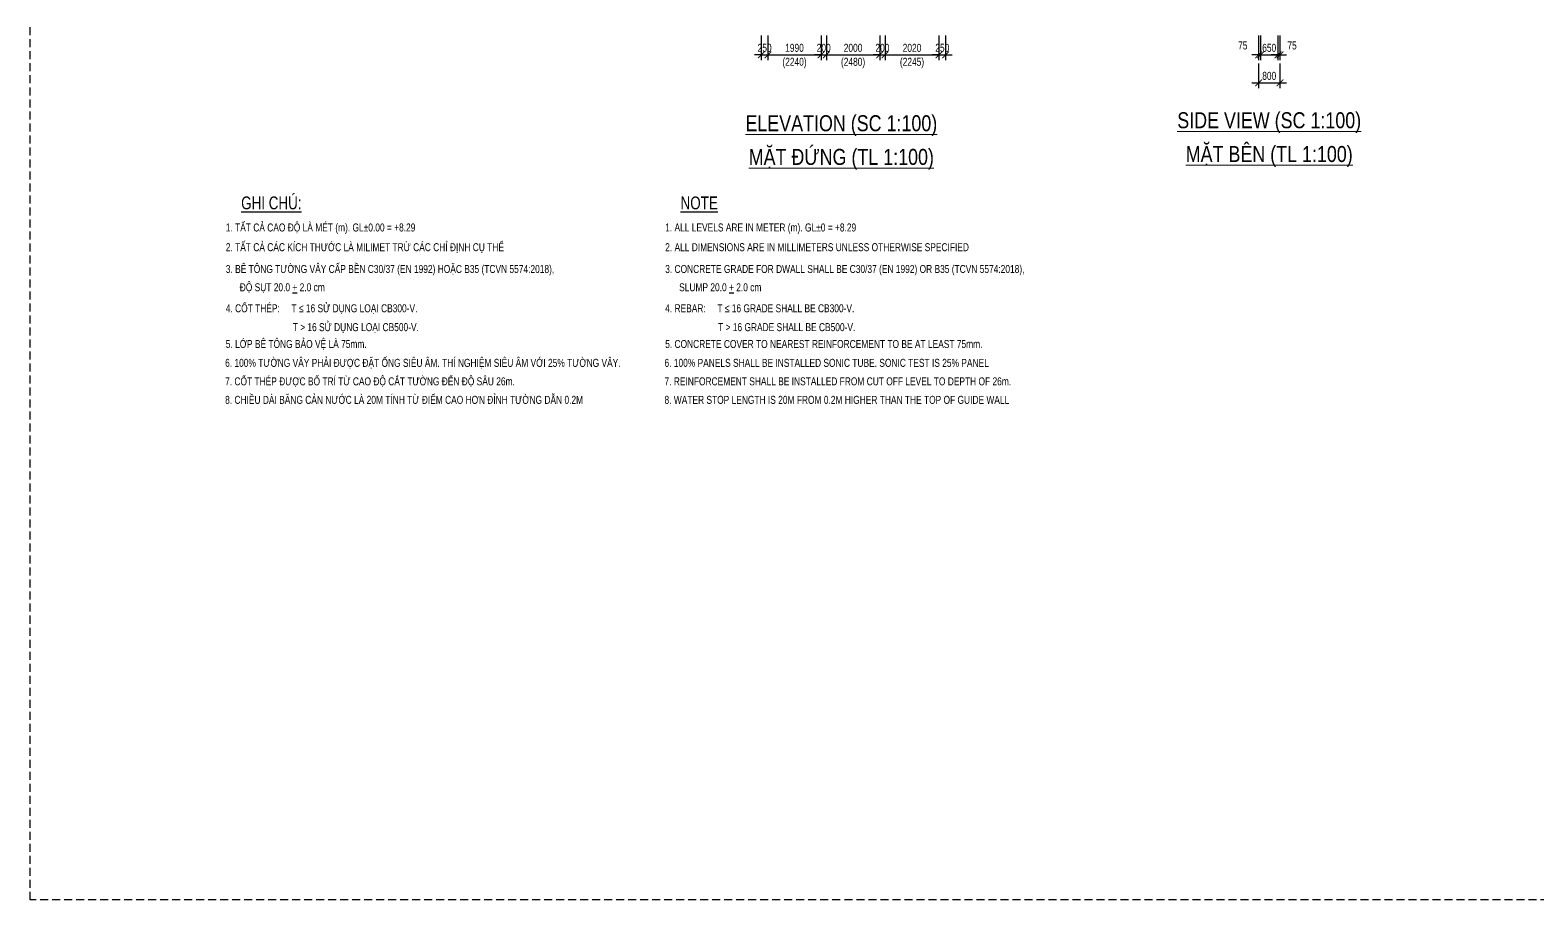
# Model space of a CAD drawing. Header units: millimetres. Extents: x 2611025 to 4139346, y -89870 to 101087.
# Drawn here: x 3123530 to 3180046, y -78018 to -45425 of the extents above; entities that cross this region are included whole.
import ezdxf
from ezdxf.enums import TextEntityAlignment as Align

# ---------------------------------------------------------------- set-up
doc = ezdxf.new("R2010")
doc.units = ezdxf.units.MM
doc.header["$LTSCALE"] = 1200
doc.header["$PDMODE"] = 35
doc.linetypes.add('HIDDEN', pattern=[0.375, 0.25, -0.125])
doc.layers.add('CDC.06.TEXT', color=2, linetype='Continuous')
doc.layers.add('CDC.11.NOTE', color=8, linetype='Continuous')
for name, color, linetype, lineweight in [('K-THUOC', 1, 'Continuous', 18), ('TCHI', 4, 'HIDDEN', 30), ('TEXTVN', 2, 'Continuous', 20)]:
    doc.layers.add(name, color=color, linetype=linetype, lineweight=lineweight)
doc.styles.add('DB_Arial', font='arial.ttf', dxfattribs={"width": 0.8})
doc.styles.add('SMTEXT', font='arial.ttf', dxfattribs={"width": 0.75})
doc.dimstyles.new('BSV1-100', dxfattribs={"dimtxt": 300, "dimasz": 250, "dimexe": 200, "dimexo": 0, "dimgap": 108, "dimtad": 1, "dimdec": 0, "dimdsep": 46, "dimtxsty": 'SMTEXT', "dimblk": 'ARCHTICK', "dimcen": 100, "dimdle": 250, "dimclrd": 256, "dimclre": 256, "dimclrt": 1, "dimadec": 0, "dimazin": 0, "dimtfac": 1, "dimtdec": 0, "dimtix": 1, "dimtmove": 2, "dimatfit": 3, "dimfxl": 720, "dimfxlon": 1, "dimtolj": 1, "dimtzin": 0, "dimarcsym": 0})

# ---------------------------------------------------------------- blocks, each defined once
blk = doc.blocks.new('_ArchTick')
at = {"color": 0, "linetype": 'ByBlock', "const_width": 0.15}
blk.add_lwpolyline([(-0.5, -0.5), (0.5, 0.5)], dxfattribs=at)
blk = doc.blocks.new('*D634')
at = {"layer": 'Defpoints', "color": 0, "transparency": 16777216}
for p in [(3169577, -45900), (3170377, -45900), (3170377, -47400)]:
    blk.add_point(p, dxfattribs=at)
at = {"layer": 'K-THUOC', "lineweight": -2, "transparency": 16777216}
for p, q in [((3169577, -46680), (3169577, -47600)), ((3170377, -46680), (3170377, -47600)), ((3169327, -47400), (3170627, -47400))]:
    blk.add_line(p, q, dxfattribs=at)
at = {"layer": 'K-THUOC', "lineweight": -2, "transparency": 16777216, "xscale": 250, "yscale": 250, "zscale": 250, "rotation": 180}
blk.add_blockref('_ArchTick', (3169577, -47400), dxfattribs=at)
at = {"layer": 'K-THUOC', "lineweight": -2, "transparency": 16777216, "xscale": 250, "yscale": 250, "zscale": 250}
blk.add_blockref('_ArchTick', (3170377, -47400), dxfattribs=at)
at = {"layer": 'K-THUOC', "color": 1, "transparency": 16777216, "insert": (3169977, -47139), "char_height": 300, "attachment_point": 5, "style": 'SMTEXT'}
blk.add_mtext('\\A1;800', dxfattribs=at)
blk = doc.blocks.new('*D635')
at = {"layer": 'Defpoints', "color": 0, "transparency": 16777216}
for p in [(3169577, -45600), (3169652, -45600), (3169652, -46350)]:
    blk.add_point(p, dxfattribs=at)
at = {"layer": 'K-THUOC', "lineweight": -2, "transparency": 16777216}
for p, q in [((3169577, -45630), (3169577, -46550)), ((3169652, -45630), (3169652, -46550)), ((3169577, -46350), (3169327, -46350)), ((3169577, -46350), (3169652, -46350)), ((3169652, -46350), (3169902, -46350))]:
    blk.add_line(p, q, dxfattribs=at)
at = {"layer": 'K-THUOC', "lineweight": -2, "transparency": 16777216, "xscale": 250, "yscale": 250, "zscale": 250}
blk.add_blockref('_ArchTick', (3169577, -46350), dxfattribs=at)
at = {"layer": 'K-THUOC', "lineweight": -2, "transparency": 16777216, "xscale": 250, "yscale": 250, "zscale": 250, "rotation": 180}
blk.add_blockref('_ArchTick', (3169652, -46350), dxfattribs=at)
at = {"layer": 'K-THUOC', "color": 1, "transparency": 16777216, "insert": (3168985, -46000), "char_height": 300, "attachment_point": 5, "style": 'SMTEXT'}
blk.add_mtext('\\A1;75', dxfattribs=at)
blk = doc.blocks.new('*D636')
at = {"layer": 'Defpoints', "color": 0, "transparency": 16777216}
for p in [(3169652, -45600), (3170302, -45600), (3170302, -46350)]:
    blk.add_point(p, dxfattribs=at)
at = {"layer": 'K-THUOC', "lineweight": -2, "transparency": 16777216}
for p, q in [((3169652, -45630), (3169652, -46550)), ((3170302, -45630), (3170302, -46550)), ((3169652, -46350), (3169402, -46350)), ((3169652, -46350), (3170302, -46350)), ((3170302, -46350), (3170552, -46350))]:
    blk.add_line(p, q, dxfattribs=at)
at = {"layer": 'K-THUOC', "lineweight": -2, "transparency": 16777216, "xscale": 250, "yscale": 250, "zscale": 250}
blk.add_blockref('_ArchTick', (3169652, -46350), dxfattribs=at)
at = {"layer": 'K-THUOC', "lineweight": -2, "transparency": 16777216, "xscale": 250, "yscale": 250, "zscale": 250, "rotation": 180}
blk.add_blockref('_ArchTick', (3170302, -46350), dxfattribs=at)
at = {"layer": 'K-THUOC', "color": 1, "transparency": 16777216, "insert": (3169977, -46089), "char_height": 300, "attachment_point": 5, "style": 'SMTEXT'}
blk.add_mtext('\\A1;650', dxfattribs=at)
blk = doc.blocks.new('*D637')
at = {"layer": 'Defpoints', "color": 0, "transparency": 16777216}
for p in [(3170302, -45600), (3170377, -45600), (3170377, -46350)]:
    blk.add_point(p, dxfattribs=at)
at = {"layer": 'K-THUOC', "lineweight": -2, "transparency": 16777216}
for p, q in [((3170302, -45630), (3170302, -46550)), ((3170377, -45630), (3170377, -46550)), ((3170302, -46350), (3170052, -46350)), ((3170302, -46350), (3170377, -46350)), ((3170377, -46350), (3170627, -46350))]:
    blk.add_line(p, q, dxfattribs=at)
at = {"layer": 'K-THUOC', "lineweight": -2, "transparency": 16777216, "xscale": 250, "yscale": 250, "zscale": 250}
blk.add_blockref('_ArchTick', (3170302, -46350), dxfattribs=at)
at = {"layer": 'K-THUOC', "lineweight": -2, "transparency": 16777216, "xscale": 250, "yscale": 250, "zscale": 250, "rotation": 180}
blk.add_blockref('_ArchTick', (3170377, -46350), dxfattribs=at)
at = {"layer": 'K-THUOC', "color": 1, "transparency": 16777216, "insert": (3170832, -46000), "char_height": 300, "attachment_point": 5, "style": 'SMTEXT'}
blk.add_mtext('\\A1;75', dxfattribs=at)
blk = doc.blocks.new('A$C7e6bd379')
at = {"layer": 'CDC.06.TEXT', "linetype": 'Continuous', "style": 'SMTEXT', "width": 0.75}
for s, p in [('%%UGHI CHÚ:', (0, 480)), ('%%UNOTE', (16471, 480))]:
    blk.add_text(s, height=480, dxfattribs=at).set_placement(p, align=Align.TOP_LEFT)
at = {"layer": 'CDC.06.TEXT', "style": 'SMTEXT', "width": 0.75}
for s, p in [('1. TẤT CẢ CAO ĐỘ LÀ MÉT (m). GL%%P0.00 = +8.29 ', (-576, -831)), ('1. ALL LEVELS ARE IN METER (m). GL%%P0 = +8.29 ', (15895, -831)), ('2. TẤT CẢ CÁC KÍCH THƯỚC LÀ MILIMET TRỪ CÁC CHỈ ĐỊNH CỤ THỂ', (-576, -1570)), ('2. ALL DIMENSIONS ARE IN MILLIMETERS UNLESS OTHERWISE SPECIFIED', (15895, -1570)), ('3. BÊ TÔNG TƯỜNG VÂY CẤP BỀN C30/37 (EN 1992) HOẶC B35 (TCVN 5574:2018),', (-576, -2387)), ('3. CONCRETE GRADE FOR DWALL SHALL BE C30/37 (EN 1992) OR B35 (TCVN 5574:2018),', (15895, -2387)), ('ĐỘ SỤT 20.0 %%U+%%U 2.0 cm', (-53, -3072)), ('SLUMP 20.0 %%U+%%U 2.0 cm', (16418, -3072)), ('4. CỐT THÉP:     T ≤ 16 SỬ DỤNG LOẠI CB300-V.', (-576, -3860)), ('4. REBAR:     T ≤ 16 GRADE SHALL BE CB300-V.', (15895, -3860)), ('                             T > 16 SỬ DỤNG LOẠI CB500-V.', (-601, -4567)), ('                       T > 16 GRADE SHALL BE CB500-V.', (15869, -4567)), ('5. LỚP BÊ TÔNG BẢO VỆ LÀ 75mm.', (-576, -5198)), ('5. CONCRETE COVER TO NEAREST REINFORCEMENT TO BE AT LEAST 75mm.', (15895, -5198)), ('6. 100%%% TƯỜNG VÂY PHẢI ĐƯỢC ĐẶT ỐNG SIÊU ÂM. THÍ NGHIỆM SIÊU ÂM VỚI 25%%% TƯỜNG VÂY.', (-601, -5905)), ('6. 100%%% PANELS SHALL BE INSTALLED SONIC TUBE. SONIC TEST IS 25%%% PANEL ', (15869, -5905)), ('7. CỐT THÉP ĐƯỢC BỐ TRÍ TỪ CAO ĐỘ CẮT TƯỜNG ĐẾN ĐỘ SÂU 26m. ', (-601, -6598)), ('7. REINFORCEMENT SHALL BE INSTALLED FROM CUT OFF LEVEL TO DEPTH OF 26m. ', (15869, -6598)), ('8. CHIỀU DÀI BĂNG CẢN NƯỚC LÀ 20M TÍNH TỪ ĐIỂM CAO HƠN ĐỈNH TƯỜNG DẪN 0.2M', (-601, -7291)), ('8. WATER STOP LENGTH IS 20M FROM 0.2M HIGHER THAN THE TOP OF GUIDE WALL', (15869, -7291))]:
    blk.add_text(s, height=300, dxfattribs=at).set_placement(p)
blk = doc.blocks.new('*D687')
at = {"layer": 'Defpoints', "color": 0, "transparency": 16777216}
for p in [(3150937, -44800), (3151187, -44800), (3151187, -46350)]:
    blk.add_point(p, dxfattribs=at)
at = {"layer": 'K-THUOC', "lineweight": -2, "transparency": 16777216}
for p, q in [((3150937, -45630), (3150937, -46550)), ((3151187, -45630), (3151187, -46550)), ((3150937, -46350), (3150687, -46350)), ((3150937, -46350), (3151187, -46350)), ((3151187, -46350), (3151437, -46350))]:
    blk.add_line(p, q, dxfattribs=at)
at = {"layer": 'K-THUOC', "lineweight": -2, "transparency": 16777216, "xscale": 250, "yscale": 250, "zscale": 250}
blk.add_blockref('_ArchTick', (3150937, -46350), dxfattribs=at)
at = {"layer": 'K-THUOC', "lineweight": -2, "transparency": 16777216, "xscale": 250, "yscale": 250, "zscale": 250, "rotation": 180}
blk.add_blockref('_ArchTick', (3151187, -46350), dxfattribs=at)
at = {"layer": 'K-THUOC', "color": 1, "transparency": 16777216, "insert": (3151062, -46089), "char_height": 300, "attachment_point": 5, "style": 'SMTEXT'}
blk.add_mtext('\\A1;250', dxfattribs=at)
blk = doc.blocks.new('*D688')
at = {"layer": 'Defpoints', "color": 0, "transparency": 16777216}
for p in [(3151187, -44800), (3153177, -44800), (3153177, -46350)]:
    blk.add_point(p, dxfattribs=at)
at = {"layer": 'K-THUOC', "lineweight": -2, "transparency": 16777216}
for p, q in [((3151187, -45630), (3151187, -46550)), ((3153177, -45630), (3153177, -46550)), ((3150937, -46350), (3153427, -46350))]:
    blk.add_line(p, q, dxfattribs=at)
at = {"layer": 'K-THUOC', "lineweight": -2, "transparency": 16777216, "xscale": 250, "yscale": 250, "zscale": 250, "rotation": 180}
blk.add_blockref('_ArchTick', (3151187, -46350), dxfattribs=at)
at = {"layer": 'K-THUOC', "lineweight": -2, "transparency": 16777216, "xscale": 250, "yscale": 250, "zscale": 250}
blk.add_blockref('_ArchTick', (3153177, -46350), dxfattribs=at)
at = {"layer": 'K-THUOC', "color": 1, "transparency": 16777216, "char_height": 300, "attachment_point": 5, "style": 'SMTEXT'}
for s, insert in [('\\A1;1990', (3152182, -46089)), ('\\A1;(2240)', (3152182, -46655))]:
    blk.add_mtext(s, dxfattribs=dict(at, insert=insert))
blk = doc.blocks.new('*D682')
at = {"layer": 'Defpoints', "color": 0, "transparency": 16777216}
for p in [(3153177, -44800), (3153377, -44800), (3153377, -46350)]:
    blk.add_point(p, dxfattribs=at)
at = {"layer": 'K-THUOC', "lineweight": -2, "transparency": 16777216}
for p, q in [((3153177, -45630), (3153177, -46550)), ((3153377, -45630), (3153377, -46550)), ((3153177, -46350), (3152927, -46350)), ((3153177, -46350), (3153377, -46350)), ((3153377, -46350), (3153627, -46350))]:
    blk.add_line(p, q, dxfattribs=at)
at = {"layer": 'K-THUOC', "lineweight": -2, "transparency": 16777216, "xscale": 250, "yscale": 250, "zscale": 250}
blk.add_blockref('_ArchTick', (3153177, -46350), dxfattribs=at)
at = {"layer": 'K-THUOC', "lineweight": -2, "transparency": 16777216, "xscale": 250, "yscale": 250, "zscale": 250, "rotation": 180}
blk.add_blockref('_ArchTick', (3153377, -46350), dxfattribs=at)
at = {"layer": 'K-THUOC', "color": 1, "transparency": 16777216, "insert": (3153277, -46089), "char_height": 300, "attachment_point": 5, "style": 'SMTEXT'}
blk.add_mtext('\\A1;200', dxfattribs=at)
blk = doc.blocks.new('*D683')
at = {"layer": 'Defpoints', "color": 0, "transparency": 16777216}
for p in [(3153377, -44800), (3155377, -44800), (3155377, -46350)]:
    blk.add_point(p, dxfattribs=at)
at = {"layer": 'K-THUOC', "lineweight": -2, "transparency": 16777216}
for p, q in [((3153377, -45630), (3153377, -46550)), ((3155377, -45630), (3155377, -46550)), ((3153127, -46350), (3155627, -46350))]:
    blk.add_line(p, q, dxfattribs=at)
at = {"layer": 'K-THUOC', "lineweight": -2, "transparency": 16777216, "xscale": 250, "yscale": 250, "zscale": 250, "rotation": 180}
blk.add_blockref('_ArchTick', (3153377, -46350), dxfattribs=at)
at = {"layer": 'K-THUOC', "lineweight": -2, "transparency": 16777216, "xscale": 250, "yscale": 250, "zscale": 250}
blk.add_blockref('_ArchTick', (3155377, -46350), dxfattribs=at)
at = {"layer": 'K-THUOC', "color": 1, "transparency": 16777216, "char_height": 300, "attachment_point": 5, "style": 'SMTEXT'}
for s, insert in [('\\A1;2000', (3154377, -46089)), ('\\A1;(2480)', (3154377, -46655))]:
    blk.add_mtext(s, dxfattribs=dict(at, insert=insert))
blk = doc.blocks.new('*D684')
at = {"layer": 'Defpoints', "color": 0, "transparency": 16777216}
for p in [(3155377, -44800), (3155577, -44800), (3155577, -46350)]:
    blk.add_point(p, dxfattribs=at)
at = {"layer": 'K-THUOC', "lineweight": -2, "transparency": 16777216}
for p, q in [((3155377, -45630), (3155377, -46550)), ((3155577, -45630), (3155577, -46550)), ((3155377, -46350), (3155127, -46350)), ((3155377, -46350), (3155577, -46350)), ((3155577, -46350), (3155827, -46350))]:
    blk.add_line(p, q, dxfattribs=at)
at = {"layer": 'K-THUOC', "lineweight": -2, "transparency": 16777216, "xscale": 250, "yscale": 250, "zscale": 250}
blk.add_blockref('_ArchTick', (3155377, -46350), dxfattribs=at)
at = {"layer": 'K-THUOC', "lineweight": -2, "transparency": 16777216, "xscale": 250, "yscale": 250, "zscale": 250, "rotation": 180}
blk.add_blockref('_ArchTick', (3155577, -46350), dxfattribs=at)
at = {"layer": 'K-THUOC', "color": 1, "transparency": 16777216, "insert": (3155477, -46089), "char_height": 300, "attachment_point": 5, "style": 'SMTEXT'}
blk.add_mtext('\\A1;200', dxfattribs=at)
blk = doc.blocks.new('*D685')
at = {"layer": 'Defpoints', "color": 0, "transparency": 16777216}
for p in [(3155577, -44800), (3157597, -44800), (3157597, -46350)]:
    blk.add_point(p, dxfattribs=at)
at = {"layer": 'K-THUOC', "lineweight": -2, "transparency": 16777216}
for p, q in [((3155577, -45630), (3155577, -46550)), ((3157597, -45630), (3157597, -46550)), ((3155327, -46350), (3157847, -46350))]:
    blk.add_line(p, q, dxfattribs=at)
at = {"layer": 'K-THUOC', "lineweight": -2, "transparency": 16777216, "xscale": 250, "yscale": 250, "zscale": 250, "rotation": 180}
blk.add_blockref('_ArchTick', (3155577, -46350), dxfattribs=at)
at = {"layer": 'K-THUOC', "lineweight": -2, "transparency": 16777216, "xscale": 250, "yscale": 250, "zscale": 250}
blk.add_blockref('_ArchTick', (3157597, -46350), dxfattribs=at)
at = {"layer": 'K-THUOC', "color": 1, "transparency": 16777216, "char_height": 300, "attachment_point": 5, "style": 'SMTEXT'}
for s, insert in [('\\A1;2020', (3156587, -46089)), ('\\A1;(2245)', (3156587, -46655))]:
    blk.add_mtext(s, dxfattribs=dict(at, insert=insert))
blk = doc.blocks.new('*D686')
at = {"layer": 'Defpoints', "color": 0, "transparency": 16777216}
for p in [(3157597, -44800), (3157847, -44800), (3157847, -46350)]:
    blk.add_point(p, dxfattribs=at)
at = {"layer": 'K-THUOC', "lineweight": -2, "transparency": 16777216}
for p, q in [((3157597, -45630), (3157597, -46550)), ((3157847, -45630), (3157847, -46550)), ((3157597, -46350), (3157347, -46350)), ((3157597, -46350), (3157847, -46350)), ((3157847, -46350), (3158097, -46350))]:
    blk.add_line(p, q, dxfattribs=at)
at = {"layer": 'K-THUOC', "lineweight": -2, "transparency": 16777216, "xscale": 250, "yscale": 250, "zscale": 250}
blk.add_blockref('_ArchTick', (3157597, -46350), dxfattribs=at)
at = {"layer": 'K-THUOC', "lineweight": -2, "transparency": 16777216, "xscale": 250, "yscale": 250, "zscale": 250, "rotation": 180}
blk.add_blockref('_ArchTick', (3157847, -46350), dxfattribs=at)
at = {"layer": 'K-THUOC', "color": 1, "transparency": 16777216, "insert": (3157722, -46089), "char_height": 300, "attachment_point": 5, "style": 'SMTEXT'}
blk.add_mtext('\\A1;250', dxfattribs=at)

msp = doc.modelspace()

# ---------------------------------------------------------------- linework, layer by layer
at = {"layer": 'TCHI'}
msp.add_lwpolyline([(3123530.3, 17806.3), (3340199.8, 17806.3), (3340199.8, -78017.7), (3123530.3, -78017.7)], close=True, dxfattribs=at)

# ---------------------------------------------------------------- block references
at = {"layer": 'CDC.11.NOTE'}
msp.add_blockref('A$C7e6bd379', (3131440.1, -52138.4), dxfattribs=at)

# ---------------------------------------------------------------- texts
at = {"layer": 'TEXTVN', "style": 'DB_Arial', "width": 0.8}
for s, p in [('%%UELEVATION (SC 1:100)', (3153937, -48987)), ('%%USIDE VIEW (SC 1:100)', (3169976.6, -48875.9)), ('%%UMẶT ĐỨNG (TL 1:100)', (3153937, -50187)), ('%%UMẶT BÊN (TL 1:100)', (3169976.6, -50075.9))]:
    msp.add_text(s, height=600, dxfattribs=at).set_placement(p, align=Align.MIDDLE)

# ---------------------------------------------------------------- dimensions: what is measured, and where the dimension line sits
at = {"layer": 'K-THUOC'}
for base, p1, p2, picture, middle in [((3151187, -46350), (3150937, -44800), (3151187, -44800), '*D687', (3151062, -46088.8)), ((3153377, -46350), (3153177, -44800), (3153377, -44800), '*D682', (3153277, -46088.8)), ((3155577, -46350), (3155377, -44800), (3155577, -44800), '*D684', (3155477, -46088.8)), ((3157847, -46350), (3157597, -44800), (3157847, -44800), '*D686', (3157722, -46088.8)), ((3170301.6, -46350), (3169651.6, -45600), (3170301.6, -45600), '*D636', (3169976.6, -46088.8)), ((3170376.6, -47400), (3169576.6, -45900), (3170376.6, -45900), '*D634', (3169976.6, -47138.8))]:
    dim = msp.add_linear_dim(base=base, p1=p1, p2=p2, dimstyle='BSV1-100', dxfattribs=at)
    dim.commit()
    dim.dimension.update_dxf_attribs({"geometry": picture, "text_midpoint": middle})
for base, p1, p2, text, picture, middle in [((3153177, -46350), (3151187, -44800), (3153177, -44800), '<>\\X(2240)', '*D688', (3152182, -46350)), ((3155377, -46350), (3153377, -44800), (3155377, -44800), '<>\\X(2480)', '*D683', (3154377, -46350)), ((3157597, -46350), (3155577, -44800), (3157597, -44800), '<>\\X(2245)', '*D685', (3156587, -46350))]:
    dim = msp.add_linear_dim(base=base, p1=p1, p2=p2, text=text, dimstyle='BSV1-100', dxfattribs=at)
    dim.commit()
    dim.dimension.update_dxf_attribs({"geometry": picture, "text_midpoint": middle})
for base, p1, p2, picture, middle in [((3169651.6, -46350), (3169576.6, -45600), (3169651.6, -45600), '*D635', (3168985.3, -46000)), ((3170376.6, -46350), (3170301.6, -45600), (3170376.6, -45600), '*D637', (3170831.9, -46000))]:
    dim = msp.add_linear_dim(base=base, p1=p1, p2=p2, dimstyle='BSV1-100', dxfattribs=at)
    dim.commit()
    dim.dimension.update_dxf_attribs({"geometry": picture, "text_midpoint": middle, "dimtype": 160})

doc.saveas('drawing.dxf')
